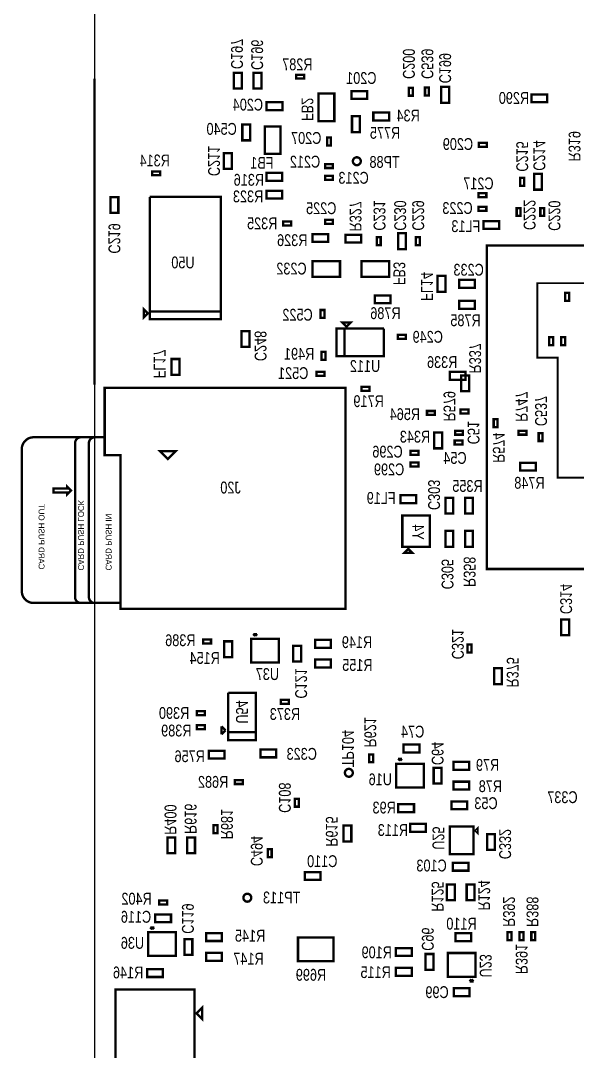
# Model space of a CAD drawing. Extents: x -19 to 106, y -45 to 165.
# Drawn here: x -8.6 to 27.3, y 54.3 to 120.7 of the extents above; entities that cross this region are included whole.
import ezdxf
from ezdxf.enums import TextEntityAlignment as Align

# ---------------------------------------------------------------- set-up
doc = ezdxf.new("R2010")
doc.units = 0
for name, color, linetype in [('BG_OUTLINE', 95, 'CONTINUOUS'), ('PG_ASSEMBLY_BOTTOM', 52, 'CONTINUOUS'), ('RD_ASSEMBLY_BOTTOM', 52, 'CONTINUOUS')]:
    doc.layers.add(name, color=color, linetype=linetype)

msp = doc.modelspace()

# ---------------------------------------------------------------- linework, layer by layer
at = {"layer": 'BG_OUTLINE'}
msp.add_lwpolyline([(-3.809746, -3.81), (81.190084, -3.81), (81.190084, 146.286728), (-3.809746, 146.286728)], close=True, dxfattribs=at)
at = {"layer": 'BG_OUTLINE', "const_width": 0.1524}
msp.add_lwpolyline([(-3.809746, 116.93906), (-3.809746, 97.25406)], dxfattribs=at)
at = {"layer": 'PG_ASSEMBLY_BOTTOM'}
for points, const_width in [([(5.67817, 117.33276), (5.67817, 116.31676), (5.17017, 116.31676), (5.17017, 117.33276), (5.67817, 117.33276)], 0.1524), ([(6.44017, 116.31676), (6.44017, 117.33276), (6.94817, 117.33276), (6.94817, 116.31676), (6.44017, 116.31676)], 0.1524), ([(9.18337, 117.20576), (9.69137, 117.20576), (9.69137, 116.95176), (9.18337, 116.95176), (9.18337, 117.20576)], 0.1524), ([(12.734036, 116.15166), (13.750036, 116.15166), (13.750036, 115.64366), (12.734036, 115.64366), (12.734036, 116.15166)], 0.1524), ([(16.6878, 116.364004), (16.6878, 115.856004), (16.4338, 115.856004), (16.4338, 116.364004), (16.6878, 116.364004)], 0.1524), ([(17.7292, 116.37137), (17.7292, 115.86337), (17.4752, 115.86337), (17.4752, 116.37137), (17.7292, 116.37137)], 0.1524), ([(19.026632, 116.415312), (19.026632, 115.399312), (18.518632, 115.399312), (18.518632, 116.415312), (19.026632, 116.415312)], 0.1524), ([(7.27837, 115.42776), (8.29437, 115.42776), (8.29437, 114.91976), (7.27837, 114.91976), (7.27837, 115.42776)], 0.1524), ([(10.621518, 114.20856), (10.621518, 115.98656), (11.637518, 115.98656), (11.637518, 114.20856), (10.621518, 114.20856)], 0.1524), ([(25.341834, 115.4303), (24.325834, 115.4303), (24.325834, 115.9383), (25.341834, 115.9383), (25.341834, 115.4303)], 0.1524), ([(14.1478, 114.764566), (15.1638, 114.764566), (15.1638, 114.256566), (14.1478, 114.256566), (14.1478, 114.764566)], 0.1524), ([(13.2842, 114.5286), (13.2842, 113.5126), (12.7762, 113.5126), (12.7762, 114.5286), (13.2842, 114.5286)], 0.1524), ([(6.223, 113.9952), (6.223, 112.9792), (5.715, 112.9792), (5.715, 113.9952), (6.223, 113.9952)], 0.1524), ([(7.157212, 112.10163), (7.157212, 113.87963), (8.173212, 113.87963), (8.173212, 112.10163), (7.157212, 112.10163)], 0.1524), ([(11.421618, 113.164112), (11.421618, 112.656112), (11.167618, 112.656112), (11.167618, 113.164112), (11.421618, 113.164112)], 0.1524), ([(21.448522, 112.562894), (20.940522, 112.562894), (20.940522, 112.816894), (21.448522, 112.816894), (21.448522, 112.562894)], 0.1524), ([(4.529074, 111.135414), (4.529074, 112.151414), (5.037074, 112.151414), (5.037074, 111.135414), (4.529074, 111.135414)], 0.1524), ([(11.040618, 111.451898), (11.548618, 111.451898), (11.548618, 111.197898), (11.040618, 111.197898), (11.040618, 111.451898)], 0.1524), ([(-0.08763, 110.98276), (0.42037, 110.98276), (0.42037, 110.72876), (-0.08763, 110.72876), (-0.08763, 110.98276)], 0.1524), ([(8.287004, 110.37316), (7.271004, 110.37316), (7.271004, 110.88116), (8.287004, 110.88116), (8.287004, 110.37316)], 0.1524), ([(25.001474, 110.820454), (25.001474, 109.804454), (24.493474, 109.804454), (24.493474, 110.820454), (25.001474, 110.820454)], 0.1524), ([(11.040618, 110.689898), (11.548618, 110.689898), (11.548618, 110.435898), (11.040618, 110.435898), (11.040618, 110.689898)], 0.1524), ([(23.604474, 110.058454), (23.604474, 110.566454), (23.858474, 110.566454), (23.858474, 110.058454), (23.604474, 110.058454)], 0.1524), ([(8.287004, 109.23016), (7.271004, 109.23016), (7.271004, 109.73816), (8.287004, 109.73816), (8.287004, 109.23016)], 0.1524), ([(21.423122, 109.317028), (20.915122, 109.317028), (20.915122, 109.571028), (21.423122, 109.571028), (21.423122, 109.317028)], 0.1524), ([(-2.773934, 108.303568), (-2.773934, 109.319568), (-2.265934, 109.319568), (-2.265934, 108.303568), (-2.773934, 108.303568)], 0.1524), ([(4.330446, 101.967538), (-0.241554, 101.967538), (-0.241554, 109.333538)], 0.1524), ([(-0.241554, 109.333538), (4.330446, 109.333538), (4.330446, 101.459538), (-0.241554, 101.459538), (-0.241554, 101.967538), (4.330446, 101.967538)], 0.1524), ([(21.423122, 108.44403), (20.915122, 108.44403), (20.915122, 108.69803), (21.423122, 108.69803), (21.423122, 108.44403)], 0.1524), ([(23.37435, 108.113576), (23.37435, 108.621576), (23.62835, 108.621576), (23.62835, 108.113576), (23.37435, 108.113576)], 0.1524), ([(24.89835, 108.113576), (24.89835, 108.621576), (25.15235, 108.621576), (25.15235, 108.113576), (24.89835, 108.113576)], 0.1524), ([(8.34517, 107.75696), (8.85317, 107.75696), (8.85317, 107.50296), (8.34517, 107.50296), (8.34517, 107.75696)], 0.1524), ([(11.040618, 107.867704), (11.548618, 107.867704), (11.548618, 107.613704), (11.040618, 107.613704), (11.040618, 107.867704)], 0.1524), ([(21.233892, 107.784392), (22.249892, 107.784392), (22.249892, 107.276392), (21.233892, 107.276392), (21.233892, 107.784392)], 0.1524), ([(10.22477, 106.94416), (11.24077, 106.94416), (11.24077, 106.43616), (10.22477, 106.43616), (10.22477, 106.94416)], 0.1524), ([(12.348718, 106.90479), (13.364718, 106.90479), (13.364718, 106.39679), (12.348718, 106.39679), (12.348718, 106.90479)], 0.1524), ([(15.740634, 105.982008), (15.740634, 106.998008), (16.248634, 106.998008), (16.248634, 105.982008), (15.740634, 105.982008)], 0.1524), ([(14.36751, 106.236008), (14.36751, 106.744008), (14.62151, 106.744008), (14.62151, 106.236008), (14.36751, 106.236008)], 0.1524), ([(16.883634, 106.236008), (16.883634, 106.744008), (17.137634, 106.744008), (17.137634, 106.236008), (16.883634, 106.236008)], 0.1524), ([(21.44903, 85.383624), (21.44903, 106.211624), (42.27703, 106.211624), (42.27703, 85.383624), (21.44903, 85.383624)], 0.1524), ([(12.00277, 104.191308), (10.22477, 104.191308), (10.22477, 105.207308), (12.00277, 105.207308), (12.00277, 104.191308)], 0.1524), ([(15.16761, 104.191308), (13.38961, 104.191308), (13.38961, 105.207308), (15.16761, 105.207308), (15.16761, 104.191308)], 0.1524), ([(18.27657, 103.23576), (18.27657, 104.25176), (18.78457, 104.25176), (18.78457, 103.23576), (18.27657, 103.23576)], 0.1524), ([(20.68957, 103.48976), (19.67357, 103.48976), (19.67357, 103.99776), (20.68957, 103.99776), (20.68957, 103.48976)], 0.1524), ([(25.8826, 103.7844), (38.6842, 103.7844), (38.6842, 91.2622), (26.0096, 91.2622), (26.0096, 98.9838), (24.7142, 98.9838), (24.7142, 103.7844), (25.8826, 103.7844)], 0.127), ([(14.241526, 102.997), (15.257526, 102.997), (15.257526, 102.489), (14.241526, 102.489), (14.241526, 102.997)], 0.1524), ([(26.75763, 103.163878), (26.75763, 102.655624), (26.50363, 102.655624), (26.50363, 103.163878), (26.75763, 103.163878)], 0.1524), ([(-0.368554, 101.840538), (-0.622554, 101.586538), (-0.622554, 102.094538), (-0.368554, 101.840538)], 0.1524), ([(20.68957, 102.1334), (19.67357, 102.1334), (19.67357, 102.6414), (20.68957, 102.6414), (20.68957, 102.1334)], 0.1524), ([(10.9982, 102.0572), (10.9982, 101.5492), (10.7442, 101.5492), (10.7442, 102.0572), (10.9982, 102.0572)], 0.1524), ([(12.2936, 99.0854), (12.2936, 100.8634), (11.7856, 100.8634), (11.7856, 99.0854), (14.8336, 99.0854), (14.8336, 100.8634)], 0.1524), ([(12.4206, 100.9904), (12.1666, 101.2444), (12.6746, 101.2444), (12.4206, 100.9904)], 0.1524), ([(14.8336, 100.8634), (12.2936, 100.8634), (12.2936, 99.0854)], 0.1524), ([(5.669026, 99.681284), (5.669026, 100.697284), (6.177026, 100.697284), (6.177026, 99.681284), (5.669026, 99.681284)], 0.1524), ([(15.73022, 100.458778), (16.23822, 100.458778), (16.23822, 100.204778), (15.73022, 100.204778), (15.73022, 100.458778)], 0.1524), ([(25.7302, 100.3046), (25.7302, 99.7966), (25.4762, 99.7966), (25.4762, 100.3046), (25.7302, 100.3046)], 0.1524), ([(26.2382, 99.796346), (26.2382, 100.304854), (26.4922, 100.304854), (26.4922, 99.796346), (26.2382, 99.796346)], 0.1524), ([(1.154938, 97.887282), (1.154938, 98.903282), (1.662938, 98.903282), (1.662938, 97.887282), (1.154938, 97.887282)], 0.1524), ([(10.8204, 98.8568), (10.8204, 99.3648), (11.0744, 99.3648), (11.0744, 98.8568), (10.8204, 98.8568)], 0.1524), ([(10.4902, 98.0694), (10.9982, 98.0694), (10.9982, 97.8154), (10.4902, 97.8154), (10.4902, 98.0694)], 0.1524), ([(19.068034, 98.076766), (20.084034, 98.076766), (20.084034, 97.568766), (19.068034, 97.568766), (19.068034, 98.076766)], 0.1524), ([(20.32, 97.8408), (20.32, 96.8248), (19.812, 96.8248), (19.812, 97.8408), (20.32, 97.8408)], 0.1524), ([(12.347702, 82.814668), (12.347702, 97.038668), (-3.146298, 97.038668), (-3.146298, 92.720668), (-2.130298, 92.720668), (-2.130298, 82.814668), (12.347702, 82.814668)], 0.1524), ([(13.8938, 96.8502), (13.3858, 96.8502), (13.3858, 97.1042), (13.8938, 97.1042), (13.8938, 96.8502)], 0.1524), ([(18.1102, 95.3008), (17.6022, 95.3008), (17.6022, 95.5548), (18.1102, 95.5548), (18.1102, 95.3008)], 0.1524), ([(20.2692, 95.4024), (19.7612, 95.4024), (19.7612, 95.6564), (20.2692, 95.6564), (20.2692, 95.4024)], 0.1524), ([(21.8948, 94.5134), (21.8948, 95.0214), (22.1488, 95.0214), (22.1488, 94.5134), (21.8948, 94.5134)], 0.1524), ([(18.58137, 94.16796), (18.58137, 93.15196), (18.07337, 93.15196), (18.07337, 94.16796), (18.58137, 94.16796)], 0.1524), ([(19.91868, 94.0308), (19.41068, 94.0308), (19.41068, 94.2848), (19.91868, 94.2848), (19.91868, 94.0308)], 0.1524), ([(24.003, 94.031308), (23.495, 94.031308), (23.495, 94.285308), (24.003, 94.285308), (24.003, 94.031308)], 0.1524), ([(19.89328, 93.3958), (19.38528, 93.3958), (19.38528, 93.6498), (19.89328, 93.6498), (19.89328, 93.3958)], 0.1524), ([(25.0444, 94.1324), (25.0444, 93.6244), (24.7904, 93.6244), (24.7904, 94.1324), (25.0444, 94.1324)], 0.1524), ([(0.917702, 92.466668), (1.425702, 92.974668), (0.409702, 92.974668), (0.917702, 92.466668)], 0.1524), ([(17.055846, 92.738956), (16.547338, 92.738956), (16.547338, 92.992956), (17.055846, 92.992956), (17.055846, 92.738956)], 0.1524), ([(17.055592, 91.976956), (16.547592, 91.976956), (16.547592, 92.230956), (17.055592, 92.230956), (17.055592, 91.976956)], 0.1524), ([(24.6126, 91.7194), (23.5966, 91.7194), (23.5966, 92.2274), (24.6126, 92.2274), (24.6126, 91.7194)], 0.1524), ([(-5.305298, 90.434668), (-5.559298, 90.180668), (-5.559298, 90.307668), (-6.448298, 90.307668), (-6.448298, 90.561668), (-5.559298, 90.561668), (-5.559298, 90.688668), (-5.305298, 90.434668)], 0.1524), ([(15.88897, 90.12936), (16.90497, 90.12936), (16.90497, 89.62136), (15.88897, 89.62136), (15.88897, 90.12936)], 0.1524), ([(18.78457, 88.94826), (18.78457, 89.96426), (19.29257, 89.96426), (19.29257, 88.94826), (18.78457, 88.94826)], 0.1524), ([(20.05457, 88.94826), (20.05457, 89.96426), (20.56257, 89.96426), (20.56257, 88.94826), (20.05457, 88.94826)], 0.1524), ([(16.01597, 86.80196), (16.01597, 88.83396), (17.79397, 88.83396), (17.79397, 86.80196), (16.01597, 86.80196)], 0.1524), ([(19.29257, 87.83066), (19.29257, 86.81466), (18.78457, 86.81466), (18.78457, 87.83066), (19.29257, 87.83066)], 0.1524), ([(20.56257, 87.83066), (20.56257, 86.81466), (20.05457, 86.81466), (20.05457, 87.83066), (20.56257, 87.83066)], 0.1524), ([(16.65097, 86.42096), (16.14297, 86.42096), (16.39697, 86.67496), (16.65097, 86.42096)], 0.1524), ([(26.75636, 82.13852), (26.75636, 81.12252), (26.24836, 81.12252), (26.24836, 82.13852), (26.75636, 82.13852)], 0.1524), ([(8.066532, 80.88884), (8.066532, 79.36484), (6.288532, 79.36484), (6.288532, 80.88884), (8.066532, 80.88884)], 0.1524), ([(6.415532, 81.19364), (6.669532, 81.19364)], 0.1524), ([(6.542532, 81.06664), (6.415532, 81.19364)], 0.1524), ([(6.669532, 81.19364), (6.542532, 81.06664)], 0.1524), ([(3.699256, 80.582516), (3.191256, 80.582516), (3.191256, 80.836516), (3.699256, 80.836516), (3.699256, 80.582516)], 0.1524), ([(4.55168, 79.71155), (4.55168, 80.72755), (5.05968, 80.72755), (5.05968, 79.71155), (4.55168, 79.71155)], 0.1524), ([(8.997696, 79.427832), (8.997696, 80.443832), (9.505696, 80.443832), (9.505696, 79.427832), (8.997696, 79.427832)], 0.1524), ([(10.394696, 80.824832), (11.410696, 80.824832), (11.410696, 80.316832), (10.394696, 80.316832), (10.394696, 80.824832)], 0.1524), ([(20.46859, 80.517492), (20.46859, 80.009492), (20.21459, 80.009492), (20.21459, 80.517492), (20.46859, 80.517492)], 0.1524), ([(10.394696, 79.554832), (11.410696, 79.554832), (11.410696, 79.046832), (10.394696, 79.046832), (10.394696, 79.554832)], 0.1524), ([(21.91893, 77.975968), (21.91893, 78.991968), (22.42693, 78.991968), (22.42693, 77.975968), (21.91893, 77.975968)], 0.1524), ([(4.80568, 77.413104), (6.58368, 77.413104), (6.58368, 74.365104), (4.80568, 74.365104), (4.80568, 74.873104), (6.58368, 74.873104)], 0.1524), ([(6.58368, 74.873104), (4.80568, 74.873104), (4.80568, 77.413104)], 0.1524), ([(8.707374, 76.712064), (8.199374, 76.712064), (8.199374, 76.966064), (8.707374, 76.966064), (8.707374, 76.712064)], 0.1524), ([(2.79273, 76.234544), (3.30073, 76.234544), (3.30073, 75.980544), (2.79273, 75.980544), (2.79273, 76.234544)], 0.1524), ([(3.30073, 75.066144), (2.79273, 75.066144), (2.79273, 75.320144), (3.30073, 75.320144), (3.30073, 75.066144)], 0.1524), ([(4.37388, 74.746104), (4.37388, 75.254104)], 0.1524), ([(4.37388, 75.254104), (4.62788, 75.000104)], 0.1524), ([(4.62788, 75.000104), (4.37388, 74.746104)], 0.1524), ([(3.556, 73.6854), (4.572, 73.6854), (4.572, 73.1774), (3.556, 73.1774), (3.556, 73.6854)], 0.1524), ([(6.876542, 73.767442), (7.892542, 73.767442), (7.892542, 73.259442), (6.876542, 73.259442), (6.876542, 73.767442)], 0.1524), ([(16.099028, 74.080878), (17.115028, 74.080878), (17.115028, 73.572878), (16.099028, 73.572878), (16.099028, 74.080878)], 0.1524), ([(13.87475, 72.940672), (13.87475, 73.448672), (14.12875, 73.448672), (14.12875, 72.940672), (13.87475, 72.940672)], 0.1524), ([(15.74546, 73.165462), (15.99946, 73.165462)], 0.1524), ([(15.87246, 73.038462), (15.74546, 73.165462)], 0.1524), ([(15.99946, 73.165462), (15.87246, 73.038462)], 0.1524), ([(19.30146, 72.962262), (20.31746, 72.962262), (20.31746, 72.454262), (19.30146, 72.454262), (19.30146, 72.962262)], 0.1524), ([(17.39646, 72.835262), (17.39646, 71.311262), (15.61846, 71.311262), (15.61846, 72.835262), (17.39646, 72.835262)], 0.1524), ([(18.03146, 71.565262), (18.03146, 72.581262), (18.53946, 72.581262), (18.53946, 71.565262), (18.03146, 71.565262)], 0.1524), ([(5.242052, 71.79564), (5.750052, 71.79564), (5.750052, 71.54164), (5.242052, 71.54164), (5.242052, 71.79564)], 0.1524), ([(19.30146, 71.692262), (20.31746, 71.692262), (20.31746, 71.184262), (19.30146, 71.184262), (19.30146, 71.692262)], 0.1524), ([(9.35482, 70.590664), (9.35482, 70.082664), (9.10082, 70.082664), (9.10082, 70.590664), (9.35482, 70.590664)], 0.1524), ([(20.19046, 69.914262), (19.17446, 69.914262), (19.17446, 70.422262), (20.19046, 70.422262), (20.19046, 69.914262)], 0.1524), ([(15.751302, 70.245986), (16.767302, 70.245986), (16.767302, 69.737986), (15.751302, 69.737986), (15.751302, 70.245986)], 0.1524), ([(17.529302, 68.467986), (16.513302, 68.467986), (16.513302, 68.975986), (17.529302, 68.975986), (17.529302, 68.467986)], 0.1524), ([(3.86334, 68.37934), (3.86334, 68.88734), (4.11734, 68.88734), (4.11734, 68.37934), (3.86334, 68.37934)], 0.1524), ([(12.73175, 68.864734), (12.73175, 67.848734), (12.22375, 67.848734), (12.22375, 68.864734), (12.73175, 68.864734)], 0.1524), ([(20.601178, 67.020694), (19.077178, 67.020694), (19.077178, 68.798694), (20.601178, 68.798694), (20.601178, 67.020694)], 0.1524), ([(20.728178, 68.544694), (20.855178, 68.671694), (20.855178, 68.417694), (20.728178, 68.544694)], 0.1524), ([(21.979128, 68.318126), (21.979128, 67.302126), (21.471128, 67.302126), (21.471128, 68.318126), (21.979128, 68.318126)], 0.1524), ([(0.891286, 67.08013), (0.891286, 68.09613), (1.399286, 68.09613), (1.399286, 67.08013), (0.891286, 67.08013)], 0.1524), ([(2.161286, 67.08013), (2.161286, 68.09613), (2.669286, 68.09613), (2.669286, 67.08013), (2.161286, 67.08013)], 0.1524), ([(7.605014, 67.340734), (7.605014, 66.832734), (7.351014, 66.832734), (7.351014, 67.340734), (7.605014, 67.340734)], 0.1524), ([(19.26717, 66.47053), (20.28317, 66.47053), (20.28317, 65.96253), (19.26717, 65.96253), (19.26717, 66.47053)], 0.1524), ([(10.745978, 65.362836), (9.729978, 65.362836), (9.729978, 65.870836), (10.745978, 65.870836), (10.745978, 65.362836)], 0.1524), ([(19.39417, 65.07353), (19.39417, 64.05753), (18.88617, 64.05753), (18.88617, 65.07353), (19.39417, 65.07353)], 0.1524), ([(20.66417, 65.07353), (20.66417, 64.05753), (20.15617, 64.05753), (20.15617, 65.07353), (20.66417, 65.07353)], 0.1524), ([(0.870458, 63.785242), (0.362458, 63.785242), (0.362458, 64.039242), (0.870458, 64.039242), (0.870458, 63.785242)], 0.1524), ([(0.108458, 63.150242), (1.124458, 63.150242), (1.124458, 62.642242), (0.108458, 62.642242), (0.108458, 63.150242)], 0.1524), ([(-0.212598, 62.312042), (0.041402, 62.312042)], 0.1524), ([(-0.085598, 62.185042), (-0.212598, 62.312042)], 0.1524), ([(0.041402, 62.312042), (-0.085598, 62.185042)], 0.1524), ([(1.438402, 62.007242), (1.438402, 60.483242), (-0.339598, 60.483242), (-0.339598, 62.007242), (1.438402, 62.007242)], 0.1524), ([(3.385566, 61.943234), (4.401566, 61.943234), (4.401566, 61.435234), (3.385566, 61.435234), (3.385566, 61.943234)], 0.1524), ([(11.584686, 60.129928), (9.298686, 60.129928), (9.298686, 61.653928), (11.584686, 61.653928), (11.584686, 60.129928)], 0.1524), ([(20.452588, 61.423296), (19.436588, 61.423296), (19.436588, 61.931296), (20.452588, 61.931296), (20.452588, 61.423296)], 0.1524), ([(23.048468, 61.995304), (23.048468, 61.487304), (22.794468, 61.487304), (22.794468, 61.995304), (23.048468, 61.995304)], 0.1524), ([(23.810468, 61.995304), (23.810468, 61.487304), (23.556468, 61.487304), (23.556468, 61.995304), (23.810468, 61.995304)], 0.1524), ([(24.318468, 61.487304), (24.318468, 61.995304), (24.572468, 61.995304), (24.572468, 61.487304), (24.318468, 61.487304)], 0.1524), ([(1.988566, 60.546234), (1.988566, 61.562234), (2.496566, 61.562234), (2.496566, 60.546234), (1.988566, 60.546234)], 0.1524), ([(16.617442, 60.471304), (15.601442, 60.471304), (15.601442, 60.979304), (16.617442, 60.979304), (16.617442, 60.471304)], 0.1524), ([(3.385566, 60.673234), (4.401566, 60.673234), (4.401566, 60.165234), (3.385566, 60.165234), (3.385566, 60.673234)], 0.1524), ([(18.014442, 60.598304), (18.014442, 59.582304), (17.506442, 59.582304), (17.506442, 60.598304), (18.014442, 60.598304)], 0.1524), ([(18.945606, 59.137296), (18.945606, 60.661296), (20.723606, 60.661296), (20.723606, 59.137296), (18.945606, 59.137296)], 0.1524), ([(16.617442, 59.201304), (15.601442, 59.201304), (15.601442, 59.709304), (16.617442, 59.709304), (16.617442, 59.201304)], 0.1524), ([(-0.411988, 59.625738), (0.604012, 59.625738), (0.604012, 59.117738), (-0.411988, 59.117738), (-0.411988, 59.625738)], 0.1524), ([(20.342606, 57.89168), (19.326606, 57.89168), (19.326606, 58.39968), (20.342606, 58.39968), (20.342606, 57.89168)], 0.1524), ([(20.342606, 58.832496), (20.469606, 58.959496)], 0.1524), ([(20.596606, 58.832496), (20.342606, 58.832496)], 0.1524), ([(20.469606, 58.959496), (20.596606, 58.832496)], 0.1524), ([(-2.44983, 58.30316), (-2.44983, 45.09516), (2.63017, 45.09516), (2.63017, 58.30316), (-2.44983, 58.30316)], 0.1524), ([(2.75717, 56.77916), (3.13817, 57.16016), (3.13817, 56.39816), (2.75717, 56.77916)], 0.1524)]:
    msp.add_lwpolyline(points, dxfattribs=dict(at, const_width=const_width))
at = {"layer": 'PG_ASSEMBLY_BOTTOM', "const_width": 0.1524}
for points in [[(13.340334, 111.633762, 1), (12.832334, 111.633762, 1), (13.340334, 111.633762)], [(-2.130298, 83.195668), (-3.781298, 83.195668, -0.414214), (-4.162298, 83.576668), (-4.162298, 93.482668, -0.414214), (-3.781298, 93.863668), (-3.400298, 93.863668), (-4.670298, 93.863668, 0.414214), (-5.051298, 93.482668), (-5.051298, 83.576668, 0.414214), (-4.670298, 83.195668), (-3.019298, 83.195668), (-7.718298, 83.195668, -0.414214), (-8.480298, 83.957668), (-8.480298, 93.101668, -0.414214), (-7.718298, 93.863668), (-3.146298, 93.863668)], [(12.827, 72.263, 1), (12.319, 72.263, 1), (12.827, 72.263)], [(6.290818, 64.220344, 1), (5.782818, 64.220344, 1), (6.290818, 64.220344)]]:
    msp.add_lwpolyline(points, format="xyb", dxfattribs=at)

# ---------------------------------------------------------------- texts
at = {"layer": 'PG_ASSEMBLY_BOTTOM', "text_generation_flag": 2}
for s, p in [('CARD PUSH LOCK', (-4.860798, 85.291168)), ('CARD PUSH OUT', (-7.400798, 85.354668)), ('CARD PUSH IN', (-3.082798, 85.291168))]:
    msp.add_text(s, height=0.381, rotation=270, dxfattribs=at).set_placement(p)
at = {"layer": 'RD_ASSEMBLY_BOTTOM', "text_generation_flag": 2, "width": 0.8}
for s, p in [('C197', (4.98983, 117.56644)), ('C196', (6.28777, 117.51056)), ('C199', (18.389092, 116.648992)), ('FB2', (9.525, 114.2238)), ('C214', (24.452326, 111.023146)), ('C211', (3.513074, 110.678214)), ('R327', (12.6238, 107.1118)), ('C230', (15.494, 107.1626)), ('C219', (-2.900934, 105.687368)), ('FB3', (15.4432, 103.6574)), ('FL14', (17.2212, 102.6414)), ('C248', (6.507226, 98.766884)), ('R337', (20.32, 97.9678)), ('FL17', (0.011938, 97.658682)), ('C303', (17.6784, 89.1794)), ('Y4', (16.65097, 87.25916)), ('C305', (18.542, 84.074)), ('R358', (19.9644, 84.2264)), ('C314', (26.17724, 82.47888)), ('R375', (22.73935, 77.753972)), ('C121', (9.1186, 77.04328)), ('TP104', (12.1412, 72.6186)), ('C64', (17.90446, 72.759062)), ('R400', (0.7112, 68.2752)), ('R616', (2.0066, 68.326)), ('R615', (11.09345, 67.507866)), ('U25', (17.9578, 67.31)), ('C332', (22.2504, 66.7004)), ('R125', (17.907, 63.3222)), ('R124', (20.9042, 63.3984)), ('C119', (1.8288, 61.8998)), ('C96', (17.272254, 60.805568)), ('U23', (21.003006, 59.086496))]:
    msp.add_text(s, height=0.762, rotation=270, dxfattribs=at).set_placement(p)
for s, p in [('C200', (16.0528, 117.9068)), ('C539', (17.2466, 117.9068)), ('R319', (26.7208, 112.5982)), ('C215', (23.350474, 111.938054)), ('C231', (14.16431, 108.141008)), ('C229', (16.655034, 108.141008)), ('C222', (23.8252, 108.1786)), ('C220', (25.4254, 108.1278)), ('R579', (18.669, 95.8596)), ('R747', (23.3172, 95.8342)), ('C537', (24.5618, 95.5548)), ('C51', (20.2184, 94.1578)), ('R574', (21.844, 93.1926)), ('C321', (19.20621, 80.543908)), ('U54', (5.3086, 76.1746)), ('R621', (13.56995, 74.871072)), ('C108', (8.06958, 70.658736)), ('R681', (4.3434, 68.961)), ('C494', (6.263386, 67.228466)), ('R392', (22.503892, 63.321184)), ('R388', (24.013668, 63.316104)), ('R391', (23.316692, 60.273184))]:
    msp.add_text(s, height=0.762, rotation=270, dxfattribs=at).set_placement(p, align=Align.CENTER)
for s, p in [('R287', (9.25703, 117.49024)), ('C207', (9.8298, 112.7506)), ('C209', (19.594322, 112.359694)), ('R314', (0.0762, 111.3028)), ('C212', (9.7536, 111.2266)), ('C213', (12.8778, 110.1852)), ('C217', (20.915122, 109.825028)), ('C225', (10.795, 108.2294)), ('C223', (19.568922, 108.24083)), ('R325', (6.99643, 107.25404)), ('U50', (1.892554, 104.737662)), ('C522', (9.271, 101.3714)), ('C249', (17.653, 99.949)), ('R491', (9.3726, 98.8568)), ('C521', (8.9916, 97.6122)), ('U112', (13.6144, 98.0694)), ('R719', (13.843, 95.8088)), ('R564', (16.1798, 94.9706)), ('C296', (15.0622, 92.5576)), ('C54', (19.4056, 92.1512)), ('C299', (15.1638, 91.4146)), ('R386', (1.7272, 80.4164)), ('R390', (1.32207, 75.733656)), ('R373', (8.4582, 75.6666)), ('R389', (1.465834, 74.602848)), ('R682', (3.8354, 71.2978)), ('C337', (26.32329, 70.31228)), ('R402', (-1.0922, 63.7794)), ('R699', (10.1346, 58.8772))]:
    msp.add_text(s, height=0.762, dxfattribs=at).set_placement(p, align=Align.CENTER)
for s, p in [('C201', (14.351, 116.6114)), ('C204', (7.04723, 114.89944)), ('R290', (24.173434, 115.3287)), ('R34', (17.137634, 114.1984)), ('C540', (5.3594, 113.3348)), ('R775', (15.875, 113.0808)), ('FB1', (7.7216, 111.1504)), ('TP88', (15.8496, 111.20882)), ('R316', (7.112, 110.0582)), ('R323', (7.0612, 108.9914)), ('FL13', (21.031708, 107.074208)), ('R326', (9.906, 106.172)), ('C232', (9.8552, 104.3432)), ('C233', (21.2598, 104.267)), ('R786', (15.9004, 101.473)), ('R785', (21.0566, 101.0158)), ('R336', (19.558, 98.3234)), ('R343', (17.8054, 93.5228)), ('J20', (5.6134, 90.2462)), ('R355', (21.1836, 90.3478)), ('R748', (25.1714, 90.551)), ('FL19', (15.58163, 89.57564)), ('R149', (14.0716, 80.29448)), ('R154', (4.2672, 79.2734)), ('U37', (8.0772, 78.23708)), ('R155', (14.097, 78.82128)), ('C74', (17.428972, 74.534522)), ('R756', (3.302, 72.9488)), ('C323', (10.5156, 73.1012)), ('R79', (22.2504, 72.39)), ('U16', (15.346172, 71.462646)), ('R78', (22.4282, 71.0184)), ('R93', (15.593822, 69.644006)), ('C53', (22.1488, 69.9262)), ('R113', (16.383, 68.199)), ('C110', (11.8364, 66.1924)), ('C103', (18.8722, 65.913)), ('TP113', (9.4488, 63.8556)), ('C116', (-0.1524, 62.611)), ('R110', (20.79879, 62.169548)), ('R145', (7.1882, 61.3918)), ('U36', (-0.6096, 60.9346)), ('R109', (15.3416, 60.325)), ('R147', (7.0866, 59.9186)), ('R146', (-0.6604, 59.0296)), ('R115', (15.271242, 59.048904)), ('C99', (18.9992, 57.7596))]:
    msp.add_text(s, height=0.762, dxfattribs=at).set_placement(p)

doc.saveas('drawing.dxf')
